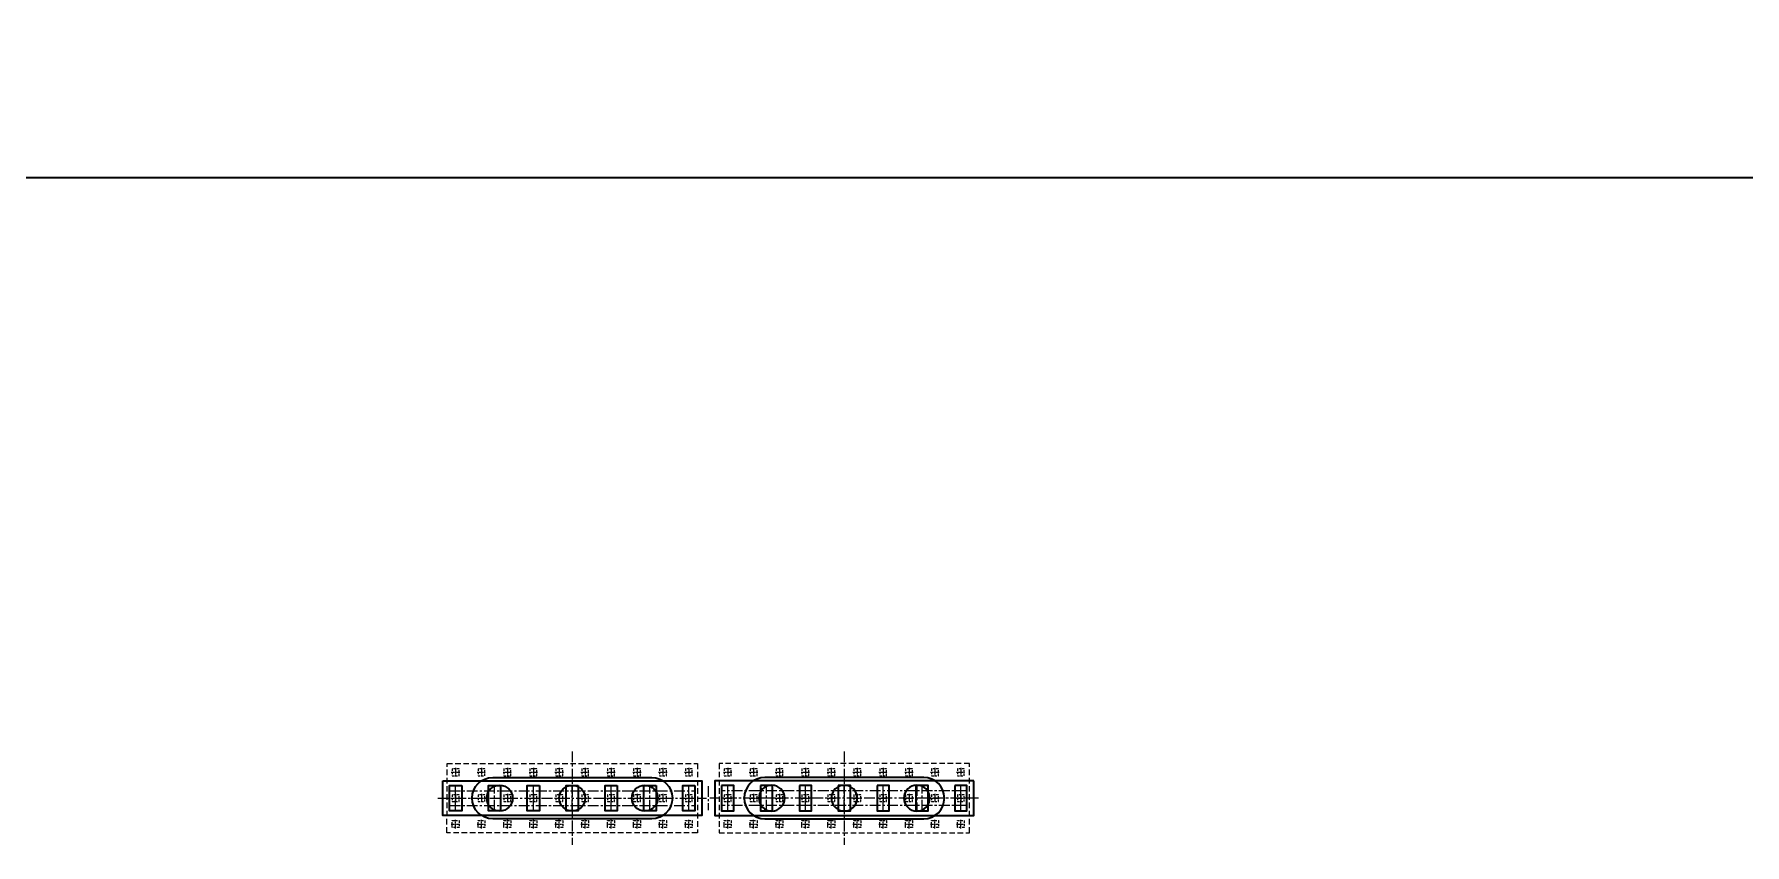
# Model space of a CAD drawing. Header units: millimetres. Extents: x 263685 to 14136308, y -2404013 to 2433772.
# Drawn here: x 7112215 to 7211246, y -144553 to -97628 of the extents above; entities that cross this region are included whole.
import ezdxf

# ---------------------------------------------------------------- set-up
doc = ezdxf.new("R2010")
doc.units = ezdxf.units.MM
doc.linetypes.add('невидимая', pattern=[9.525, 6.35, -3.175])
doc.linetypes.add('осевая', pattern=[2, 1.25, -0.25, 0.25, -0.25])
doc.layers.add('1-Бетон', color=106, linetype='Continuous', lineweight=35)
doc.layers.add('ИС_Ось', color=3, linetype='осевая', lineweight=18)
doc.layers.add('ИС_Невидимая', color=4, linetype='невидимая')

# ---------------------------------------------------------------- blocks, each defined once
blk = doc.blocks.new('*U1300')
at = {"layer": '1-Бетон'}
blk.add_circle((0, 0), 750, dxfattribs=at)
blk = doc.blocks.new('*U1301')
at = {"layer": '1-Бетон', "color": 0, "linetype": 'ByBlock', "lineweight": -2, "transparency": 16777216}
for p in [(0, 0), (4200, 0), (8400, 0)]:
    blk.add_blockref('*U1300', p, dxfattribs=at)
blk = doc.blocks.new('*U1302')
at = {"layer": '1-Бетон', "color": 5}
blk.add_lwpolyline([(350, 725), (350, -725), (-350, -725), (-350, 725), (350, 725)], dxfattribs=at)
blk = doc.blocks.new('*U1308')
at = {"color": 0, "linetype": 'ByBlock', "lineweight": -2, "transparency": 16777216}
for p in [(0, 0), (2250, 0), (4500, 0), (6750, 0), (9000, 0), (11250, 0), (13500, 0)]:
    blk.add_blockref('*U1302', p, dxfattribs=at)
blk = doc.blocks.new('*U1295')
at = {"layer": 'ИС_Ось', "ltscale": 500}
blk.add_line((0, -725), (0, 725), dxfattribs=at)
blk = doc.blocks.new('*U1296')
at = {"layer": '1-Бетон', "color": 0, "linetype": 'ByBlock', "lineweight": -2, "transparency": 16777216}
for p in [(0, 0), (2250, 0), (4500, 0), (6750, 0), (9000, 0), (11250, 0), (13500, 0)]:
    blk.add_blockref('*U1295', p, dxfattribs=at)
blk = doc.blocks.new('*U1297')
at = {"layer": 'ИС_Ось', "ltscale": 500}
blk.add_lwpolyline([(0, 500), (0, -1000)], dxfattribs=at)
blk = doc.blocks.new('*U1298')
at = {"color": 0, "linetype": 'ByBlock', "lineweight": -2, "transparency": 16777216}
for p in [(0, 0), (4200, 0), (8400, 0)]:
    blk.add_blockref('*U1297', p, dxfattribs=at)
blk = doc.blocks.new('*U1305')
at = {"layer": '1-Бетон'}
blk.add_circle((0, 0), 750, dxfattribs=at)
blk = doc.blocks.new('*U1306')
at = {"layer": '1-Бетон', "color": 0, "linetype": 'ByBlock', "lineweight": -2, "transparency": 16777216}
for p in [(0, 0), (4200, 0), (8400, 0)]:
    blk.add_blockref('*U1305', p, dxfattribs=at)
blk = doc.blocks.new('*U1307')
at = {"layer": '1-Бетон', "color": 5}
blk.add_lwpolyline([(350, 725), (350, -725), (-350, -725), (-350, 725), (350, 725)], dxfattribs=at)
blk = doc.blocks.new('*U1299')
at = {"color": 0, "linetype": 'ByBlock', "lineweight": -2, "transparency": 16777216}
for p in [(0, 0), (2250, 0), (4500, 0), (6750, 0), (9000, 0), (11250, 0), (13500, 0)]:
    blk.add_blockref('*U1307', p, dxfattribs=at)
blk = doc.blocks.new('*U1303')
at = {"layer": 'ИС_Ось', "ltscale": 500}
blk.add_line((0, -725), (0, 725), dxfattribs=at)
blk = doc.blocks.new('*U1304')
at = {"layer": '1-Бетон', "color": 0, "linetype": 'ByBlock', "lineweight": -2, "transparency": 16777216}
for p in [(0, 0), (2250, 0), (4500, 0), (6750, 0), (9000, 0), (11250, 0), (13500, 0)]:
    blk.add_blockref('*U1303', p, dxfattribs=at)

msp = doc.modelspace()

# ---------------------------------------------------------------- linework, layer by layer
at = {"layer": '1-Бетон', "color": 6}
msp.add_lwpolyline([(6532385.7521, 97510.8397), (7457736.6859, 97510.8397), (7457736.6859, -105940.3832), (6532385.7521, -105940.3832)], close=True, dxfattribs=at)
at = {"layer": '1-Бетон', "color": 3}
for points in [[(7135863.3302, -140851.9271), (7150863.508, -140852.3034), (7150864.486, -142852.3695), (7135864.3082, -142851.9931)], [(7166613.7967, -140852.1152), (7151613.7967, -140852.1152), (7151613.7967, -142852.1813), (7166613.7967, -142852.1813)]]:
    msp.add_lwpolyline(points, close=True, dxfattribs=at)
at = {"layer": '1-Бетон', "elevation": -5778.159}
for points in [[(7138763.8417, -140652.829), (7147963.7779, -140652.829, -0.9958479419), (7147963.7779, -143052.829), (7138763.8417, -143052.829, -0.9958479419)], [(7163713.4631, -140652.829), (7154513.5269, -140652.829, 0.9958479419), (7154513.5269, -143052.829), (7163713.4631, -143052.829, 0.9958479419)]]:
    msp.add_lwpolyline(points, format="xyb", close=True, dxfattribs=at)
at = {"layer": 'ИС_Невидимая', "ltscale": 50}
for points in [[(7136114.3971, -139852.7649), (7150614.3971, -139852.7649), (7150612.7967, -143852.7649), (7136112.7967, -143852.7649), (7136114.3971, -139852.7649)], [(7166363.9745, -139852.7649), (7151863.9746, -139852.7649), (7151862.9076, -143852.7649), (7166362.9076, -143852.7649), (7166363.9745, -139852.7649)]]:
    msp.add_lwpolyline(points, dxfattribs=at)
at = {"layer": 'ИС_Невидимая', "ltscale": 20}
for points in [[(7136412.7967, -140152.965), (7136412.7967, -140552.965), (7136812.7967, -140552.965), (7136812.7967, -140152.965), (7136412.7967, -140152.965)], [(7137912.9122, -140152.9646), (7137912.9122, -140552.9646), (7138312.9122, -140552.9646), (7138312.9122, -140152.9646), (7137912.9122, -140152.9646)], [(7139412.7967, -140152.965), (7139412.7967, -140552.965), (7139812.7967, -140552.965), (7139812.7967, -140152.965), (7139412.7967, -140152.965)], [(7140912.7967, -140152.965), (7140912.7967, -140552.965), (7141312.7967, -140552.965), (7141312.7967, -140152.965), (7140912.7967, -140152.965)], [(7142412.7967, -140152.965), (7142412.7967, -140552.965), (7142812.7967, -140552.965), (7142812.7967, -140152.965), (7142412.7967, -140152.965)], [(7143912.7967, -140152.965), (7143912.7967, -140552.965), (7144312.7967, -140552.965), (7144312.7967, -140152.965), (7143912.7967, -140152.965)], [(7145412.7967, -140152.965), (7145412.7967, -140552.965), (7145812.7967, -140552.965), (7145812.7967, -140152.965), (7145412.7967, -140152.965)], [(7146912.9122, -140152.9646), (7146912.9122, -140552.9646), (7147312.9122, -140552.9646), (7147312.9122, -140152.9646), (7146912.9122, -140152.9646)], [(7148412.9122, -140152.9646), (7148412.9122, -140552.9646), (7148812.9122, -140552.9646), (7148812.9122, -140152.9646), (7148412.9122, -140152.9646)], [(7149912.7967, -140152.965), (7149912.7967, -140552.965), (7150312.7967, -140552.965), (7150312.7967, -140152.965), (7149912.7967, -140152.965)], [(7152163.2009, -140152.9646), (7152163.2009, -140552.9646), (7152563.2009, -140552.9646), (7152563.2009, -140152.9646), (7152163.2009, -140152.9646)], [(7153663.0854, -140152.4641), (7153663.0854, -140552.4641), (7154063.0854, -140552.4641), (7154063.0854, -140152.4641), (7153663.0854, -140152.4641)], [(7155163.2009, -140152.9646), (7155163.2009, -140552.9646), (7155563.2009, -140552.9646), (7155563.2009, -140152.9646), (7155163.2009, -140152.9646)], [(7156663.2009, -140152.9646), (7156663.2009, -140552.9646), (7157063.2009, -140552.9646), (7157063.2009, -140152.9646), (7156663.2009, -140152.9646)], [(7158163.0854, -140152.965), (7158163.0854, -140552.965), (7158563.0854, -140552.965), (7158563.0854, -140152.965), (7158163.0854, -140152.965)], [(7159663.0854, -140152.965), (7159663.0854, -140552.965), (7160063.0854, -140552.965), (7160063.0854, -140152.965), (7159663.0854, -140152.965)], [(7161163.0854, -140152.965), (7161163.0854, -140552.965), (7161563.0854, -140552.965), (7161563.0854, -140152.965), (7161163.0854, -140152.965)], [(7162663.0854, -140152.965), (7162663.0854, -140552.965), (7163063.0854, -140552.965), (7163063.0854, -140152.965), (7162663.0854, -140152.965)], [(7164163.2009, -140152.9646), (7164163.2009, -140552.9646), (7164563.2009, -140552.9646), (7164563.2009, -140152.9646), (7164163.2009, -140152.9646)], [(7165663.2009, -140152.9646), (7165663.2009, -140552.9646), (7166063.2009, -140552.9646), (7166063.2009, -140152.9646), (7165663.2009, -140152.9646)], [(7136412.7967, -141652.965), (7136412.7967, -142052.965), (7136812.7967, -142052.965), (7136812.7967, -141652.965), (7136412.7967, -141652.965)], [(7137912.9122, -141652.9646), (7137912.9122, -142052.9646), (7138312.9122, -142052.9646), (7138312.9122, -141652.9646), (7137912.9122, -141652.9646)], [(7139412.7967, -141652.965), (7139412.7967, -142052.965), (7139812.7967, -142052.965), (7139812.7967, -141652.965), (7139412.7967, -141652.965)], [(7140912.7967, -141652.965), (7140912.7967, -142052.965), (7141312.7967, -142052.965), (7141312.7967, -141652.965), (7140912.7967, -141652.965)], [(7142412.7967, -141652.965), (7142412.7967, -142052.965), (7142812.7967, -142052.965), (7142812.7967, -141652.965), (7142412.7967, -141652.965)], [(7143912.7967, -141652.965), (7143912.7967, -142052.965), (7144312.7967, -142052.965), (7144312.7967, -141652.965), (7143912.7967, -141652.965)], [(7145412.7967, -141652.965), (7145412.7967, -142052.965), (7145812.7967, -142052.965), (7145812.7967, -141652.965), (7145412.7967, -141652.965)], [(7146912.9122, -141652.9646), (7146912.9122, -142052.9646), (7147312.9122, -142052.9646), (7147312.9122, -141652.9646), (7146912.9122, -141652.9646)], [(7148412.9122, -141652.9646), (7148412.9122, -142052.9646), (7148812.9122, -142052.9646), (7148812.9122, -141652.9646), (7148412.9122, -141652.9646)], [(7149912.7967, -141652.965), (7149912.7967, -142052.965), (7150312.7967, -142052.965), (7150312.7967, -141652.965), (7149912.7967, -141652.965)], [(7152163.2009, -141652.9646), (7152163.2009, -142052.9646), (7152563.2009, -142052.9646), (7152563.2009, -141652.9646), (7152163.2009, -141652.9646)], [(7153663.0854, -141652.4641), (7153663.0854, -142052.4641), (7154063.0854, -142052.4641), (7154063.0854, -141652.4641), (7153663.0854, -141652.4641)], [(7155163.2009, -141652.9646), (7155163.2009, -142052.9646), (7155563.2009, -142052.9646), (7155563.2009, -141652.9646), (7155163.2009, -141652.9646)], [(7156663.2009, -141652.9646), (7156663.2009, -142052.9646), (7157063.2009, -142052.9646), (7157063.2009, -141652.9646), (7156663.2009, -141652.9646)], [(7158163.0854, -141652.965), (7158163.0854, -142052.965), (7158563.0854, -142052.965), (7158563.0854, -141652.965), (7158163.0854, -141652.965)], [(7159663.0854, -141652.965), (7159663.0854, -142052.965), (7160063.0854, -142052.965), (7160063.0854, -141652.965), (7159663.0854, -141652.965)], [(7161163.0854, -141652.965), (7161163.0854, -142052.965), (7161563.0854, -142052.965), (7161563.0854, -141652.965), (7161163.0854, -141652.965)], [(7162663.0854, -141652.965), (7162663.0854, -142052.965), (7163063.0854, -142052.965), (7163063.0854, -141652.965), (7162663.0854, -141652.965)], [(7164163.2009, -141652.9646), (7164163.2009, -142052.9646), (7164563.2009, -142052.9646), (7164563.2009, -141652.9646), (7164163.2009, -141652.9646)], [(7165663.2009, -141652.9646), (7165663.2009, -142052.9646), (7166063.2009, -142052.9646), (7166063.2009, -141652.9646), (7165663.2009, -141652.9646)], [(7136412.7967, -143552.5648), (7136412.7967, -143152.5648), (7136812.7967, -143152.5648), (7136812.7967, -143552.5648), (7136412.7967, -143552.5648)], [(7137912.9122, -143552.5644), (7137912.9122, -143152.5644), (7138312.9122, -143152.5644), (7138312.9122, -143552.5644), (7137912.9122, -143552.5644)], [(7139412.7967, -143552.5648), (7139412.7967, -143152.5648), (7139812.7967, -143152.5648), (7139812.7967, -143552.5648), (7139412.7967, -143552.5648)], [(7140912.7967, -143552.5648), (7140912.7967, -143152.5648), (7141312.7967, -143152.5648), (7141312.7967, -143552.5648), (7140912.7967, -143552.5648)], [(7142412.7967, -143552.5648), (7142412.7967, -143152.5648), (7142812.7967, -143152.5648), (7142812.7967, -143552.5648), (7142412.7967, -143552.5648)], [(7143912.7967, -143552.5648), (7143912.7967, -143152.5648), (7144312.7967, -143152.5648), (7144312.7967, -143552.5648), (7143912.7967, -143552.5648)], [(7145412.7967, -143552.5648), (7145412.7967, -143152.5648), (7145812.7967, -143152.5648), (7145812.7967, -143552.5648), (7145412.7967, -143552.5648)], [(7146912.9122, -143552.5644), (7146912.9122, -143152.5644), (7147312.9122, -143152.5644), (7147312.9122, -143552.5644), (7146912.9122, -143552.5644)], [(7148412.9122, -143552.5644), (7148412.9122, -143152.5644), (7148812.9122, -143152.5644), (7148812.9122, -143552.5644), (7148412.9122, -143552.5644)], [(7149912.7967, -143552.5648), (7149912.7967, -143152.5648), (7150312.7967, -143152.5648), (7150312.7967, -143552.5648), (7149912.7967, -143552.5648)], [(7152163.2009, -143552.5644), (7152163.2009, -143152.5644), (7152563.2009, -143152.5644), (7152563.2009, -143552.5644), (7152163.2009, -143552.5644)], [(7153663.0854, -143552.0639), (7153663.0854, -143152.0639), (7154063.0854, -143152.0639), (7154063.0854, -143552.0639), (7153663.0854, -143552.0639)], [(7155163.2009, -143552.5644), (7155163.2009, -143152.5644), (7155563.2009, -143152.5644), (7155563.2009, -143552.5644), (7155163.2009, -143552.5644)], [(7156663.2009, -143552.5644), (7156663.2009, -143152.5644), (7157063.2009, -143152.5644), (7157063.2009, -143552.5644), (7156663.2009, -143552.5644)], [(7158163.0854, -143552.5648), (7158163.0854, -143152.5648), (7158563.0854, -143152.5648), (7158563.0854, -143552.5648), (7158163.0854, -143552.5648)], [(7159663.0854, -143552.5648), (7159663.0854, -143152.5648), (7160063.0854, -143152.5648), (7160063.0854, -143552.5648), (7159663.0854, -143552.5648)], [(7161163.0854, -143552.5648), (7161163.0854, -143152.5648), (7161563.0854, -143152.5648), (7161563.0854, -143552.5648), (7161163.0854, -143552.5648)], [(7162663.0854, -143552.5648), (7162663.0854, -143152.5648), (7163063.0854, -143152.5648), (7163063.0854, -143552.5648), (7162663.0854, -143552.5648)], [(7164163.2009, -143552.5644), (7164163.2009, -143152.5644), (7164563.2009, -143152.5644), (7164563.2009, -143552.5644), (7164163.2009, -143552.5644)], [(7165663.2009, -143552.5644), (7165663.2009, -143152.5644), (7166063.2009, -143152.5644), (7166063.2009, -143552.5644), (7165663.2009, -143552.5644)]]:
    msp.add_lwpolyline(points, dxfattribs=at)
at = {"layer": 'ИС_Ось', "color": 1, "ltscale": 500}
msp.add_line((7151239.1524, -141152.7649), (7151239.1524, -142552.7649), dxfattribs=at)
for points in [[(7143364.3971, -139152.7649), (7143364.3971, -144552.7649)], [(7159113.7967, -139152.7649), (7159113.7967, -144552.7649)], [(7135590.2815, -141852.7649), (7151140.5128, -141852.7649)], [(7166888.0233, -141852.7649), (7151337.7919, -141852.7649)]]:
    msp.add_lwpolyline(points, dxfattribs=at)
at = {"layer": 'ИС_Ось', "ltscale": 50}
for points in [[(7136362.7967, -140352.965), (7136862.7967, -140352.965)], [(7136612.7967, -140102.965), (7136612.7967, -140602.965)], [(7137862.9122, -140352.9646), (7138362.9122, -140352.9646)], [(7138112.9122, -140102.9646), (7138112.9122, -140602.9646)], [(7139362.7967, -140352.965), (7139862.7967, -140352.965)], [(7139612.7967, -140102.965), (7139612.7967, -140602.965)], [(7140862.7967, -140352.965), (7141362.7967, -140352.965)], [(7141112.7967, -140102.965), (7141112.7967, -140602.965)], [(7142362.7967, -140352.965), (7142862.7967, -140352.965)], [(7142612.7967, -140102.965), (7142612.7967, -140602.965)], [(7143862.7967, -140352.965), (7144362.7967, -140352.965)], [(7144112.7967, -140102.965), (7144112.7967, -140602.965)], [(7145362.7967, -140352.965), (7145862.7967, -140352.965)], [(7145612.7967, -140102.965), (7145612.7967, -140602.965)], [(7146862.9122, -140352.9646), (7147362.9122, -140352.9646)], [(7147112.9122, -140102.9646), (7147112.9122, -140602.9646)], [(7148362.9122, -140352.9646), (7148862.9122, -140352.9646)], [(7148612.9122, -140102.9646), (7148612.9122, -140602.9646)], [(7149862.7967, -140352.965), (7150362.7967, -140352.965)], [(7150112.7967, -140102.965), (7150112.7967, -140602.965)], [(7152113.2009, -140352.9646), (7152613.2009, -140352.9646)], [(7152363.2009, -140102.9646), (7152363.2009, -140602.9646)], [(7153613.0854, -140352.4641), (7154113.0854, -140352.4641)], [(7153863.0854, -140102.4641), (7153863.0854, -140602.4641)], [(7155113.2009, -140352.9646), (7155613.2009, -140352.9646)], [(7155363.2009, -140102.9646), (7155363.2009, -140602.9646)], [(7156613.2009, -140352.9646), (7157113.2009, -140352.9646)], [(7156863.2009, -140102.9646), (7156863.2009, -140602.9646)], [(7158113.0854, -140352.965), (7158613.0854, -140352.965)], [(7158363.0854, -140102.965), (7158363.0854, -140602.965)], [(7159613.0854, -140352.965), (7160113.0854, -140352.965)], [(7159863.0854, -140102.965), (7159863.0854, -140602.965)], [(7161113.0854, -140352.965), (7161613.0854, -140352.965)], [(7161363.0854, -140102.965), (7161363.0854, -140602.965)], [(7162613.0854, -140352.965), (7163113.0854, -140352.965)], [(7162863.0854, -140102.965), (7162863.0854, -140602.965)], [(7164113.2009, -140352.9646), (7164613.2009, -140352.9646)], [(7164363.2009, -140102.9646), (7164363.2009, -140602.9646)], [(7165613.2009, -140352.9646), (7166113.2009, -140352.9646)], [(7165863.2009, -140102.9646), (7165863.2009, -140602.9646)], [(7136612.7967, -141602.965), (7136612.7967, -142102.965)], [(7138112.9122, -141602.9646), (7138112.9122, -142102.9646)], [(7139612.7967, -141602.965), (7139612.7967, -142102.965)], [(7141112.7967, -141602.965), (7141112.7967, -142102.965)], [(7142612.7967, -141602.965), (7142612.7967, -142102.965)], [(7144112.7967, -141602.965), (7144112.7967, -142102.965)], [(7145612.7967, -141602.965), (7145612.7967, -142102.965)], [(7147112.9122, -141602.9646), (7147112.9122, -142102.9646)], [(7148612.9122, -141602.9646), (7148612.9122, -142102.9646)], [(7150112.7967, -141602.965), (7150112.7967, -142102.965)], [(7152363.2009, -141602.9646), (7152363.2009, -142102.9646)], [(7153863.0854, -141602.4641), (7153863.0854, -142102.4641)], [(7155363.2009, -141602.9646), (7155363.2009, -142102.9646)], [(7156863.2009, -141602.9646), (7156863.2009, -142102.9646)], [(7158363.0854, -141602.965), (7158363.0854, -142102.965)], [(7159863.0854, -141602.965), (7159863.0854, -142102.965)], [(7161363.0854, -141602.965), (7161363.0854, -142102.965)], [(7162863.0854, -141602.965), (7162863.0854, -142102.965)], [(7164363.2009, -141602.9646), (7164363.2009, -142102.9646)], [(7165863.2009, -141602.9646), (7165863.2009, -142102.9646)], [(7136362.7967, -141852.965), (7136862.7967, -141852.965)], [(7137862.9122, -141852.9646), (7138362.9122, -141852.9646)], [(7139362.7967, -141852.965), (7139862.7967, -141852.965)], [(7140862.7967, -141852.965), (7141362.7967, -141852.965)], [(7142362.7967, -141852.965), (7142862.7967, -141852.965)], [(7143862.7967, -141852.965), (7144362.7967, -141852.965)], [(7145362.7967, -141852.965), (7145862.7967, -141852.965)], [(7146862.9122, -141852.9646), (7147362.9122, -141852.9646)], [(7148362.9122, -141852.9646), (7148862.9122, -141852.9646)], [(7149862.7967, -141852.965), (7150362.7967, -141852.965)], [(7152113.2009, -141852.9646), (7152613.2009, -141852.9646)], [(7153613.0854, -141852.4641), (7154113.0854, -141852.4641)], [(7155113.2009, -141852.9646), (7155613.2009, -141852.9646)], [(7156613.2009, -141852.9646), (7157113.2009, -141852.9646)], [(7158113.0854, -141852.965), (7158613.0854, -141852.965)], [(7159613.0854, -141852.965), (7160113.0854, -141852.965)], [(7161113.0854, -141852.965), (7161613.0854, -141852.965)], [(7162613.0854, -141852.965), (7163113.0854, -141852.965)], [(7164113.2009, -141852.9646), (7164613.2009, -141852.9646)], [(7165613.2009, -141852.9646), (7166113.2009, -141852.9646)], [(7136362.7967, -143352.5648), (7136862.7967, -143352.5648)], [(7136612.7967, -143602.5648), (7136612.7967, -143102.5648)], [(7137862.9122, -143352.5644), (7138362.9122, -143352.5644)], [(7138112.9122, -143602.5644), (7138112.9122, -143102.5644)], [(7139362.7967, -143352.5648), (7139862.7967, -143352.5648)], [(7139612.7967, -143602.5648), (7139612.7967, -143102.5648)], [(7140862.7967, -143352.5648), (7141362.7967, -143352.5648)], [(7141112.7967, -143602.5648), (7141112.7967, -143102.5648)], [(7142362.7967, -143352.5648), (7142862.7967, -143352.5648)], [(7142612.7967, -143602.5648), (7142612.7967, -143102.5648)], [(7143862.7967, -143352.5648), (7144362.7967, -143352.5648)], [(7144112.7967, -143602.5648), (7144112.7967, -143102.5648)], [(7145362.7967, -143352.5648), (7145862.7967, -143352.5648)], [(7145612.7967, -143602.5648), (7145612.7967, -143102.5648)], [(7146862.9122, -143352.5644), (7147362.9122, -143352.5644)], [(7147112.9122, -143602.5644), (7147112.9122, -143102.5644)], [(7148362.9122, -143352.5644), (7148862.9122, -143352.5644)], [(7148612.9122, -143602.5644), (7148612.9122, -143102.5644)], [(7149862.7967, -143352.5648), (7150362.7967, -143352.5648)], [(7150112.7967, -143602.5648), (7150112.7967, -143102.5648)], [(7152113.2009, -143352.5644), (7152613.2009, -143352.5644)], [(7152363.2009, -143602.5644), (7152363.2009, -143102.5644)], [(7153613.0854, -143352.0639), (7154113.0854, -143352.0639)], [(7153863.0854, -143602.0639), (7153863.0854, -143102.0639)], [(7155113.2009, -143352.5644), (7155613.2009, -143352.5644)], [(7155363.2009, -143602.5644), (7155363.2009, -143102.5644)], [(7156613.2009, -143352.5644), (7157113.2009, -143352.5644)], [(7156863.2009, -143602.5644), (7156863.2009, -143102.5644)], [(7158113.0854, -143352.5648), (7158613.0854, -143352.5648)], [(7158363.0854, -143602.5648), (7158363.0854, -143102.5648)], [(7159613.0854, -143352.5648), (7160113.0854, -143352.5648)], [(7159863.0854, -143602.5648), (7159863.0854, -143102.5648)], [(7161113.0854, -143352.5648), (7161613.0854, -143352.5648)], [(7161363.0854, -143602.5648), (7161363.0854, -143102.5648)], [(7162613.0854, -143352.5648), (7163113.0854, -143352.5648)], [(7162863.0854, -143602.5648), (7162863.0854, -143102.5648)], [(7164113.2009, -143352.5644), (7164613.2009, -143352.5644)], [(7164363.2009, -143602.5644), (7164363.2009, -143102.5644)], [(7165613.2009, -143352.5644), (7166113.2009, -143352.5644)], [(7165863.2009, -143602.5644), (7165863.2009, -143102.5644)]]:
    msp.add_lwpolyline(points, dxfattribs=at)
at = {"layer": 'ИС_Ось', "ltscale": 500, "elevation": 5778.159}
for points in [[(7136263.1524, -141427.7649), (7150463.1524, -141427.7649)], [(7166214.1524, -141427.7649), (7152014.1524, -141427.7649)]]:
    msp.add_lwpolyline(points, dxfattribs=at)
at = {"layer": 'ИС_Ось', "ltscale": 500}
for points in [[(7136263.1524, -142277.7649), (7150463.1524, -142277.7649)], [(7166214.1524, -142277.7649), (7152014.1524, -142277.7649)]]:
    msp.add_lwpolyline(points, dxfattribs=at)

# ---------------------------------------------------------------- block references
msp.add_blockref('*U1308', (7136613.8637, -141852.7649))
at = {"xscale": -1}
for name, p in [('*U1299', (7165864.1524, -141852.7649)), ('*U1298', (7163313.7967, -141602.7649))]:
    msp.add_blockref(name, p, dxfattribs=at)
at = {"layer": '1-Бетон'}
for name, p in [('*U1296', (7136614.3971, -141852.7649)), ('*U1301', (7139164.3971, -141852.7649))]:
    msp.add_blockref(name, p, dxfattribs=at)
at = {"layer": '1-Бетон', "xscale": -1}
for name, p in [('*U1304', (7165864.1524, -141852.7649)), ('*U1306', (7163313.7967, -141852.7649))]:
    msp.add_blockref(name, p, dxfattribs=at)

doc.saveas('drawing.dxf')
